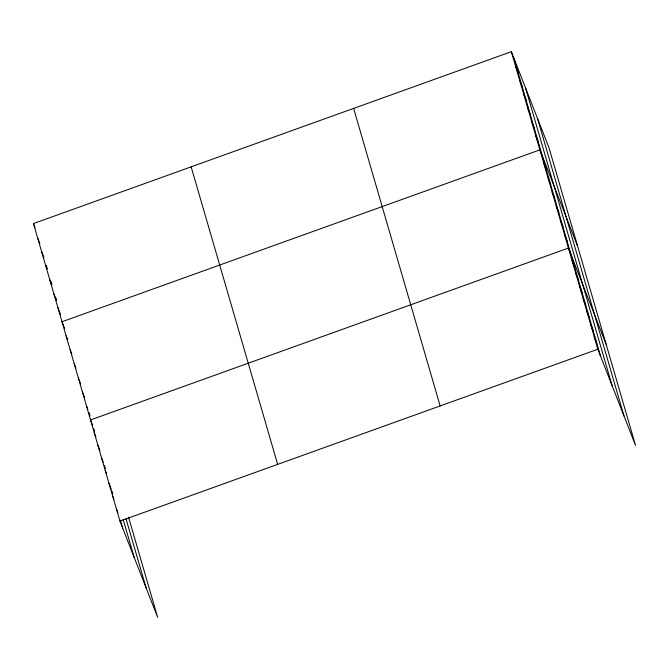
<?xml version="1.0" encoding="UTF-8"?>
<svg xmlns="http://www.w3.org/2000/svg" width="669" height="669" viewBox="0 0 669 669"><rect width="100%" height="100%" fill="white"/><g stroke="black" fill="none" stroke-linecap="round" stroke-linejoin="round"><path stroke-width="1" d="M128.532 517.129L157.658 617.32L119.952 521.101L33.45 223.563L511.342 51.68L549.048 147.899L635.55 445.437L597.843 349.226L511.342 51.68M119.952 521.101L597.843 349.226M515.423 65.713L518.107 72.57M519.495 79.736L522.188 86.594M523.576 93.76L526.26 100.618M527.657 107.793L530.341 114.65M531.73 121.817L534.422 128.674M535.81 135.84L538.495 142.698M577.59 246.083L539.883 149.873L62 321.747L64.684 328.604M543.964 163.897L546.657 170.754M548.045 177.929L550.729 184.786M552.117 191.953L554.81 198.81M556.198 205.977L558.883 212.834M560.279 220.009L562.964 226.866M564.352 234.033L567.044 240.89M606.139 344.276L568.433 248.057L90.541 419.94L92.556 425.083M572.112 260.709L574.796 267.567M575.783 273.353L578.476 280.211M579.463 285.998L582.147 292.855M583.142 298.642L585.827 305.499M586.813 311.286L589.506 318.143M590.493 323.938L593.177 330.795M594.164 336.582L596.857 343.44M33.45 223.563L35.131 227.845M37.531 237.587L39.881 243.583M41.603 251.611L43.962 257.615M45.684 265.643L47.031 269.072M49.765 279.667L51.781 284.81M53.838 293.691L56.53 300.557L55.652 297.546M57.919 307.723L60.603 314.581M66.072 335.779L67.753 340.061M70.153 349.803L71.834 354.093M74.234 363.827L75.906 368.117M78.306 377.86L80.656 383.855M82.387 391.883L84.737 397.888M86.46 405.916L87.806 409.344M94.22 432.584L95.901 436.874M97.891 445.228L99.907 450.371M101.571 457.872L103.252 462.162M105.25 470.524L106.588 473.953M108.922 483.169L111.271 489.164M112.601 495.813L113.947 499.241M116.272 508.457L117.953 512.747M537.491 118.405L623.993 415.951M525.583 88.024L612.085 385.57M514.026 58.538L600.528 356.084M353.633 108.403L440.143 405.949M191.15 166.84L277.66 464.386M126.023 518.768L146.101 587.834M123.171 519.512L134.193 557.453M46.337 265.484L47.206 268.495M50.995 281.515L51.864 284.526M89.153 412.773L90.022 415.775M93.794 428.745L94.647 431.664M104.54 465.708L105.393 468.626M111.89 490.996L112.743 493.914M120.378 520.181L122.644 527.958"/></g></svg>
